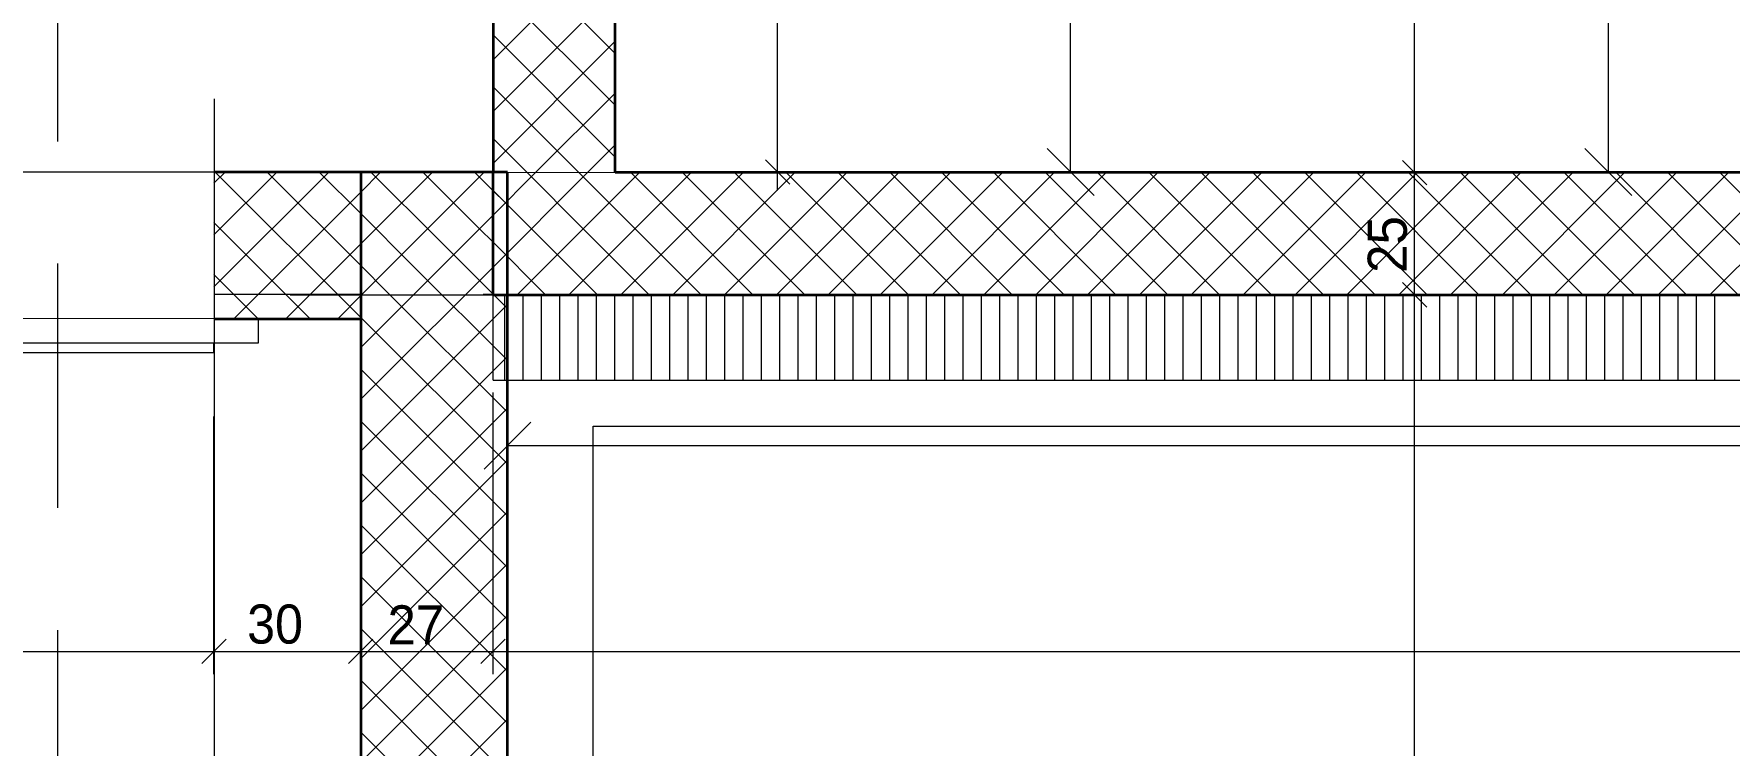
# Model space of a CAD drawing. Header units: millimetres. Extents: x -3497 to 2618, y -1809 to 2456.
# Drawn here: x -2502 to -2155.3, y 648.7 to 794.2 of the extents above; entities that cross this region are included whole.
import ezdxf
from ezdxf.enums import TextEntityAlignment as Align

# ---------------------------------------------------------------- set-up
doc = ezdxf.new("R2010")
doc.units = ezdxf.units.MM
doc.header["$LTSCALE"] = 100
doc.linetypes.add('HIDDENX2', pattern=[0.75, 0.5, -0.25])
for name, color, linetype, true_color in [('10-0.05 Solid', 1, 'Continuous', 0xff0000), ('10-0.10 Punktlinie', 9, 'Continuous', 0x808080), ('10-0.13 Solid', 7, 'Continuous', 0x000000), ('10-0.18 Solid', 9, 'Continuous', 0x808080), ('20-(100) Aussenwände', 7, 'Continuous', 0xc0c0c0), ('20-Beton', 9, 'Continuous', 0x808080), ('30-Text', 7, 'Continuous', 0xff8000), ('50-Sanitärapparate', 6, 'Continuous', 0xff00ff), ('50-Türen&Fenster', 9, 'Continuous', 0x808080)]:
    doc.layers.add(name, color=color, linetype=linetype, true_color=true_color)
doc.layers.add('10-0.05 Strichpunkt', color=7, linetype='Continuous')
doc.layers.add('10-0.25 Solid', color=7, linetype='Continuous')
doc.styles.add('Arial', font='arial.ttf')
doc.dimstyles.new('ISO-25', dxfattribs={"dimtxt": 2.5, "dimasz": 2.5, "dimexe": 1.25, "dimexo": 0.625, "dimtad": 1, "dimtxsty": 'Standard', "dimcen": 2.5, "dimadec": 0, "dimazin": 0, "dimtfac": 1, "dimtmove": 0, "dimatfit": 3, "dimfxl": 0, "dimarcsym": 0})

# ---------------------------------------------------------------- blocks, each defined once
blk = doc.blocks.new('*D309')
at = {"layer": '10-0.05 Strichpunkt', "color": 6, "linetype": 'Continuous', "lineweight": 13, "true_color": 0xff00ff}
for p, q in [((-2184.8, 947.68), (-2175.2, 938.08)), ((-2286.15, 942.88), (-2173.14, 942.88)), ((-2180, 765.96), (-2180, 942.88)), ((-2175.2, 761.16), (-2184.8, 770.76)), ((-2175.68, 765.96), (-2186.86, 765.96))]:
    blk.add_line(p, q, dxfattribs=at)
at = {"layer": '10-0.05 Strichpunkt', "color": 6, "linetype": 'Continuous', "lineweight": 13, "true_color": 0xff00ff, "style": 'Arial', "width": 1.060137}
blk.add_text('177', height=12, rotation=90, dxfattribs=at).set_placement((-2185, 839.61), (-2185, 869.23), align=Align.FIT)
blk = doc.blocks.new('_Oblique')
at = {"color": 0, "linetype": 'ByBlock', "lineweight": -2}
blk.add_line((-0.5, -0.5), (0.5, 0.5), dxfattribs=at)
blk = doc.blocks.new('*D310')
at = {"layer": '10-0.05 Strichpunkt', "color": 6, "linetype": 'Continuous', "lineweight": 13, "true_color": 0xff00ff}
for p, q in [((-2294.8, 883.1), (-2285.2, 873.5)), ((-2268.44, 878.3), (-2296.86, 878.3)), ((-2290, 765.96), (-2290, 878.3)), ((-2285.2, 761.16), (-2294.8, 770.76)), ((-2266.19, 765.96), (-2296.86, 765.96))]:
    blk.add_line(p, q, dxfattribs=at)
at = {"layer": '10-0.05 Strichpunkt', "color": 6, "linetype": 'Continuous', "lineweight": 13, "true_color": 0xff00ff, "style": 'Arial', "width": 1.060137}
blk.add_text('112', height=12, rotation=90, dxfattribs=at).set_placement((-2295, 807.32), (-2295, 836.94), align=Align.FIT)
blk = doc.blocks.new('*D381')
at = {"layer": '10-0.05 Strichpunkt', "color": 6, "linetype": 'Continuous', "lineweight": 13, "true_color": 0xff00ff}
for p, q in [((-2409.97, 705.2), (-2400.37, 714.8)), ((-1670.3, 714.8), (-1679.9, 705.2)), ((-1675.1, 693.87), (-1675.1, 716.86)), ((-2405.17, 713.87), (-2405.17, 703.14)), ((-2405.17, 710), (-1675.1, 710))]:
    blk.add_line(p, q, dxfattribs=at)
at = {"layer": '10-0.05 Strichpunkt', "color": 6, "linetype": 'Continuous', "lineweight": 13, "true_color": 0xff00ff, "style": 'Arial', "width": 1.060137}
blk.add_text('730', height=12, dxfattribs=at).set_placement((-2054.94, 715), (-2025.33, 715), align=Align.FIT)
blk = doc.blocks.new('*X473')
at = {"layer": '10-0.05 Solid', "color": 18, "linetype": 'Continuous', "lineweight": 13, "true_color": 0x000000}
for p, q in [((-2408.13, 1107.15), (-2384.3, 1130.98)), ((-2408.13, 1117.76), (-2394.91, 1130.98)), ((-2408.13, 1128.36), (-2405.51, 1130.98)), ((-2383.13, 1108.43), (-2405.68, 1130.98)), ((-2383.13, 1119.03), (-2395.07, 1130.98)), ((-2383.13, 1129.64), (-2384.46, 1130.98)), ((-2383.13, 1097.82), (-2408.13, 1122.82)), ((-2408.13, 1096.54), (-2383.13, 1121.54)), ((-2383.13, 1087.21), (-2408.13, 1112.21)), ((-2408.13, 1085.94), (-2383.13, 1110.94)), ((-2383.13, 1076.61), (-2408.13, 1101.61)), ((-2408.13, 1075.33), (-2383.13, 1100.33)), ((-2383.13, 1066), (-2408.13, 1091)), ((-2408.13, 1064.72), (-2383.13, 1089.72)), ((-2383.13, 1055.39), (-2408.13, 1080.39)), ((-2408.13, 1054.12), (-2383.13, 1079.12)), ((-2383.13, 1044.79), (-2408.13, 1069.79)), ((-2408.13, 1043.51), (-2383.13, 1068.51)), ((-2383.13, 1034.18), (-2408.13, 1059.18)), ((-2408.13, 1032.9), (-2383.13, 1057.9)), ((-2383.13, 1023.57), (-2408.13, 1048.57)), ((-2408.13, 1022.3), (-2383.13, 1047.3)), ((-2383.13, 1012.97), (-2408.13, 1037.97)), ((-2408.13, 1011.69), (-2383.13, 1036.69)), ((-2383.13, 1002.36), (-2408.13, 1027.36)), ((-2408.13, 1001.08), (-2383.13, 1026.08)), ((-2383.13, 991.75), (-2408.13, 1016.75)), ((-2408.13, 990.48), (-2383.13, 1015.48)), ((-2383.13, 981.15), (-2408.13, 1006.15)), ((-2408.13, 979.87), (-2383.13, 1004.87)), ((-2383.13, 970.54), (-2408.13, 995.54)), ((-2408.13, 969.26), (-2383.13, 994.26)), ((-2383.13, 959.93), (-2408.13, 984.93)), ((-2408.13, 958.66), (-2383.13, 983.66)), ((-2383.13, 949.33), (-2408.13, 974.33)), ((-2408.13, 948.05), (-2383.13, 973.05)), ((-2383.13, 938.72), (-2408.13, 963.72)), ((-2408.13, 937.44), (-2383.13, 962.44)), ((-2383.13, 928.11), (-2408.13, 953.11)), ((-2408.13, 926.84), (-2383.13, 951.84)), ((-2383.13, 917.51), (-2408.13, 942.51)), ((-2408.13, 916.23), (-2383.13, 941.23)), ((-2383.13, 906.9), (-2408.13, 931.9)), ((-2408.13, 905.63), (-2383.13, 930.63)), ((-2383.13, 896.29), (-2408.13, 921.29)), ((-2408.13, 895.02), (-2383.13, 920.02)), ((-2383.13, 885.69), (-2408.13, 910.69)), ((-2408.13, 884.41), (-2383.13, 909.41)), ((-2383.13, 875.08), (-2408.13, 900.08)), ((-2408.13, 873.81), (-2383.13, 898.81)), ((-2383.13, 864.47), (-2408.13, 889.47)), ((-2408.13, 863.2), (-2383.13, 888.2)), ((-2383.13, 853.87), (-2408.13, 878.87)), ((-2408.13, 852.59), (-2383.13, 877.59)), ((-2383.13, 843.26), (-2408.13, 868.26)), ((-2408.13, 841.99), (-2383.13, 866.99)), ((-2383.13, 832.65), (-2408.13, 857.65)), ((-2408.13, 831.38), (-2383.13, 856.38)), ((-2383.13, 822.05), (-2408.13, 847.05)), ((-2408.13, 820.77), (-2383.13, 845.77)), ((-2383.13, 811.44), (-2408.13, 836.44)), ((-2408.13, 810.17), (-2383.13, 835.17)), ((-2383.13, 800.83), (-2408.13, 825.83)), ((-2408.13, 799.56), (-2383.13, 824.56)), ((-2383.13, 790.23), (-2408.13, 815.23)), ((-2408.13, 788.95), (-2383.13, 813.95)), ((-2383.13, 779.62), (-2408.13, 804.62)), ((-2408.13, 778.35), (-2383.13, 803.35)), ((-2383.13, 769.02), (-2408.13, 794.02)), ((-2408.13, 767.74), (-2383.13, 792.74)), ((-2390.57, 765.85), (-2408.13, 783.41)), ((-2399.41, 765.85), (-2383.13, 782.13)), ((-2401.18, 765.85), (-2408.13, 772.8)), ((-2388.8, 765.85), (-2383.13, 771.53))]:
    blk.add_line(p, q, dxfattribs=at)
blk = doc.blocks.new('*X523')
at = {"layer": '10-0.05 Solid', "color": 18, "linetype": 'Continuous', "lineweight": 13, "true_color": 0x000000}
for p, q in [((-2405.7, 727.47), (-2405.7, 740.85)), ((-2401.95, 733.85), (-2401.95, 740.85)), ((-2398.2, 740.22), (-2398.2, 740.85))]:
    blk.add_line(p, q, dxfattribs=at)
blk = doc.blocks.new('*X524')
at = {"layer": '10-0.05 Solid', "color": 18, "linetype": 'Continuous', "lineweight": 13, "true_color": 0x000000}
for p, q in [((-2408.13, 746.53), (-2388.8, 765.85)), ((-2408.13, 757.13), (-2399.41, 765.85)), ((-2389.81, 754.49), (-2401.18, 765.85)), ((-2385.88, 761.17), (-2390.57, 765.85)), ((-2393.74, 747.81), (-2408.13, 762.2)), ((-2403.19, 740.85), (-2390.18, 753.87)), ((-2397.67, 741.13), (-2408.13, 751.59)), ((-2408, 740.85), (-2408.13, 740.98))]:
    blk.add_line(p, q, dxfattribs=at)
blk = doc.blocks.new('*X525')
at = {"layer": '10-0.05 Solid', "color": 18, "linetype": 'Continuous', "lineweight": 13, "true_color": 0x000000}
for p, q in [((-2398.2, 723.35), (-2398.2, 740.22)), ((-2394.45, 723.35), (-2394.45, 740.85)), ((-2390.7, 723.35), (-2390.7, 740.85)), ((-2386.95, 723.35), (-2386.95, 740.85)), ((-2383.2, 723.35), (-2383.2, 740.85)), ((-2379.45, 723.35), (-2379.45, 740.85)), ((-2375.7, 723.35), (-2375.7, 740.85)), ((-2371.95, 723.35), (-2371.95, 740.85)), ((-2368.2, 723.35), (-2368.2, 740.85)), ((-2364.45, 723.35), (-2364.45, 740.85)), ((-2360.7, 723.35), (-2360.7, 740.85)), ((-2356.95, 723.35), (-2356.95, 740.85)), ((-2353.2, 723.35), (-2353.2, 740.85)), ((-2349.45, 723.35), (-2349.45, 740.85)), ((-2345.7, 723.35), (-2345.7, 740.85)), ((-2341.95, 723.35), (-2341.95, 740.85)), ((-2338.2, 723.35), (-2338.2, 740.85)), ((-2334.45, 723.35), (-2334.45, 740.85)), ((-2330.7, 723.35), (-2330.7, 740.85)), ((-2326.95, 723.35), (-2326.95, 740.85)), ((-2323.2, 723.35), (-2323.2, 740.85)), ((-2319.45, 723.35), (-2319.45, 740.85)), ((-2315.7, 723.35), (-2315.7, 740.85)), ((-2311.95, 723.35), (-2311.95, 740.85)), ((-2308.2, 723.35), (-2308.2, 740.85)), ((-2304.45, 723.35), (-2304.45, 740.85)), ((-2300.7, 723.35), (-2300.7, 740.85)), ((-2296.95, 723.35), (-2296.95, 740.85)), ((-2293.2, 723.35), (-2293.2, 740.85)), ((-2289.45, 723.35), (-2289.45, 740.85)), ((-2285.7, 723.35), (-2285.7, 740.85)), ((-2281.95, 723.35), (-2281.95, 740.85)), ((-2278.2, 723.35), (-2278.2, 740.85)), ((-2274.45, 723.35), (-2274.45, 740.85)), ((-2270.7, 723.35), (-2270.7, 740.85)), ((-2266.95, 723.35), (-2266.95, 740.85)), ((-2263.2, 723.35), (-2263.2, 740.85)), ((-2259.45, 723.35), (-2259.45, 740.85)), ((-2255.7, 723.35), (-2255.7, 740.85)), ((-2251.95, 723.35), (-2251.95, 740.85)), ((-2248.2, 723.35), (-2248.2, 740.85)), ((-2244.45, 723.35), (-2244.45, 740.85)), ((-2240.7, 723.35), (-2240.7, 740.85)), ((-2236.95, 723.35), (-2236.95, 740.85)), ((-2233.2, 723.35), (-2233.2, 740.85)), ((-2229.45, 723.35), (-2229.45, 740.85)), ((-2225.7, 723.35), (-2225.7, 740.85)), ((-2221.95, 723.35), (-2221.95, 740.85)), ((-2218.2, 723.35), (-2218.2, 740.85)), ((-2214.45, 723.35), (-2214.45, 740.85)), ((-2210.7, 723.35), (-2210.7, 740.85)), ((-2206.95, 723.35), (-2206.95, 740.85)), ((-2203.2, 723.35), (-2203.2, 740.85)), ((-2199.45, 723.35), (-2199.45, 740.85)), ((-2195.7, 723.35), (-2195.7, 740.85)), ((-2191.95, 723.35), (-2191.95, 740.85)), ((-2188.2, 723.35), (-2188.2, 740.85)), ((-2184.45, 723.35), (-2184.45, 740.85)), ((-2180.7, 723.35), (-2180.7, 740.85)), ((-2176.95, 723.35), (-2176.95, 740.85)), ((-2173.2, 723.35), (-2173.2, 740.85)), ((-2169.45, 723.35), (-2169.45, 740.85)), ((-2165.7, 723.35), (-2165.7, 740.85)), ((-2161.95, 723.35), (-2161.95, 740.85)), ((-2158.2, 723.35), (-2158.2, 740.85)), ((-2401.95, 723.35), (-2401.95, 733.85)), ((-2405.7, 723.35), (-2405.7, 727.47))]:
    blk.add_line(p, q, dxfattribs=at)
blk = doc.blocks.new('*X527')
at = {"layer": '10-0.05 Solid', "color": 18, "linetype": 'Continuous', "lineweight": 13, "true_color": 0x000000}
for p, q in [((-2390.18, 753.87), (-2383.13, 760.92)), ((-2383.13, 758.41), (-2385.88, 761.17)), ((-2383.13, 747.8), (-2389.81, 754.49)), ((-2392.59, 740.85), (-2383.13, 750.31)), ((-2386.79, 740.85), (-2393.74, 747.81)), ((-2397.39, 740.85), (-2397.67, 741.13))]:
    blk.add_line(p, q, dxfattribs=at)
blk = doc.blocks.new('*X528')
at = {"layer": '10-0.05 Solid', "color": 18, "linetype": 'Continuous', "lineweight": 13, "true_color": 0x000000}
for p, q in [((-2383.13, 750.31), (-2367.59, 765.85)), ((-2383.13, 760.92), (-2378.19, 765.85)), ((-2381.98, 740.85), (-2356.98, 765.85)), ((-2354.97, 740.85), (-2379.97, 765.85)), ((-2371.37, 740.85), (-2346.37, 765.85)), ((-2344.36, 740.85), (-2369.36, 765.85)), ((-2360.77, 740.85), (-2335.77, 765.85)), ((-2333.75, 740.85), (-2358.75, 765.85)), ((-2350.16, 740.85), (-2325.16, 765.85)), ((-2323.15, 740.85), (-2348.15, 765.85)), ((-2339.55, 740.85), (-2314.55, 765.85)), ((-2312.54, 740.85), (-2337.54, 765.85)), ((-2328.95, 740.85), (-2303.95, 765.85)), ((-2301.93, 740.85), (-2326.93, 765.85)), ((-2318.34, 740.85), (-2293.34, 765.85)), ((-2291.33, 740.85), (-2316.33, 765.85)), ((-2307.73, 740.85), (-2282.73, 765.85)), ((-2280.72, 740.85), (-2305.72, 765.85)), ((-2297.13, 740.85), (-2272.13, 765.85)), ((-2270.11, 740.85), (-2295.11, 765.85)), ((-2286.52, 740.85), (-2261.52, 765.85)), ((-2259.51, 740.85), (-2284.51, 765.85)), ((-2275.91, 740.85), (-2250.91, 765.85)), ((-2248.9, 740.85), (-2273.9, 765.85)), ((-2265.31, 740.85), (-2240.31, 765.85)), ((-2238.29, 740.85), (-2263.29, 765.85)), ((-2254.7, 740.85), (-2229.7, 765.85)), ((-2227.69, 740.85), (-2252.69, 765.85)), ((-2244.09, 740.85), (-2219.09, 765.85)), ((-2217.08, 740.85), (-2242.08, 765.85)), ((-2233.49, 740.85), (-2208.49, 765.85)), ((-2206.47, 740.85), (-2231.47, 765.85)), ((-2222.88, 740.85), (-2197.88, 765.85)), ((-2195.87, 740.85), (-2220.87, 765.85)), ((-2212.28, 740.85), (-2187.28, 765.85)), ((-2185.26, 740.85), (-2210.26, 765.85)), ((-2201.67, 740.85), (-2176.67, 765.85)), ((-2174.65, 740.85), (-2199.65, 765.85)), ((-2191.06, 740.85), (-2166.06, 765.85)), ((-2164.05, 740.85), (-2189.05, 765.85)), ((-2180.46, 740.85), (-2155.46, 765.85)), ((-2153.44, 740.85), (-2178.44, 765.85)), ((-2169.85, 740.85), (-2144.85, 765.85)), ((-2142.83, 740.85), (-2167.83, 765.85)), ((-2159.24, 740.85), (-2134.24, 765.85)), ((-2132.23, 740.85), (-2157.23, 765.85)), ((-2365.57, 740.85), (-2383.13, 758.41)), ((-2376.18, 740.85), (-2383.13, 747.8))]:
    blk.add_line(p, q, dxfattribs=at)
blk = doc.blocks.new('*X554')
at = {"layer": '10-0.05 Solid', "color": 18, "linetype": 'Continuous', "lineweight": 13, "true_color": 0x000000}
for p, q in [((-2435.2, 740.67), (-2409.91, 765.96)), ((-2435.2, 751.28), (-2420.51, 765.96)), ((-2435.2, 761.88), (-2431.12, 765.96)), ((-2419.15, 752.01), (-2433.11, 765.96)), ((-2413.85, 757.31), (-2422.5, 765.96)), ((-2408.55, 762.61), (-2411.89, 765.96)), ((-2424.46, 746.7), (-2435.2, 757.45)), ((-2429.76, 741.4), (-2435.2, 746.84)), ((-2435.06, 736.1), (-2435.2, 736.23))]:
    blk.add_line(p, q, dxfattribs=at)
blk = doc.blocks.new('*X555')
at = {"layer": '10-0.05 Solid', "color": 18, "linetype": 'Continuous', "lineweight": 13, "true_color": 0x000000}
for p, q in [((-2435.2, 730.06), (-2405.2, 760.06)), ((-2405.2, 759.26), (-2408.55, 762.61)), ((-2405.2, 748.66), (-2413.85, 757.31)), ((-2435.2, 719.46), (-2405.2, 749.46)), ((-2405.2, 738.05), (-2419.15, 752.01)), ((-2405.2, 727.44), (-2424.46, 746.7)), ((-2435.2, 708.85), (-2405.2, 738.85)), ((-2405.2, 716.84), (-2429.76, 741.4)), ((-2405.2, 706.23), (-2435.06, 736.1)), ((-2435.2, 698.24), (-2405.2, 728.24)), ((-2405.2, 695.63), (-2435.2, 725.63)), ((-2435.2, 687.64), (-2405.2, 717.64)), ((-2405.2, 685.02), (-2435.2, 715.02)), ((-2435.2, 677.03), (-2405.2, 707.03)), ((-2405.2, 674.41), (-2435.2, 704.41)), ((-2435.2, 666.42), (-2405.2, 696.42)), ((-2405.2, 663.81), (-2435.2, 693.81)), ((-2435.2, 655.82), (-2405.2, 685.82)), ((-2405.2, 653.2), (-2435.2, 683.2)), ((-2435.2, 645.21), (-2405.2, 675.21)), ((-2405.2, 642.59), (-2435.2, 672.59)), ((-2435.2, 634.6), (-2405.2, 664.6)), ((-2405.2, 631.99), (-2435.2, 661.99)), ((-2435.2, 624), (-2405.2, 654)), ((-2405.2, 621.38), (-2435.2, 651.38))]:
    blk.add_line(p, q, dxfattribs=at)
blk = doc.blocks.new('*X632')
at = {"layer": '10-0.05 Solid', "color": 18, "linetype": 'Continuous', "lineweight": 13, "true_color": 0x000000}
for p, q in [((-2465.2, 742.49), (-2441.72, 765.96)), ((-2465.2, 753.1), (-2452.33, 765.96)), ((-2465.2, 763.7), (-2462.94, 765.96)), ((-2435.2, 736.23), (-2464.93, 765.96)), ((-2435.2, 746.84), (-2454.32, 765.96)), ((-2435.2, 757.45), (-2443.71, 765.96)), ((-2461.12, 735.96), (-2435.2, 761.88)), ((-2445.53, 735.96), (-2465.2, 755.62)), ((-2450.51, 735.96), (-2435.2, 751.28)), ((-2456.14, 735.96), (-2465.2, 745.02)), ((-2439.9, 735.96), (-2435.2, 740.67))]:
    blk.add_line(p, q, dxfattribs=at)
blk = doc.blocks.new('AnonymMegaMac_nNn0797')
at = {"layer": '20-Beton', "color": 8, "linetype": 'Continuous', "lineweight": 13, "true_color": 0x808080}
for p, q in [((-2349.92, 765.96), (-2349.92, 1155.98)), ((-2352.42, 768.46), (-2347.42, 763.46)), ((-2345.24, 765.96), (-2369.92, 765.96)), ((-2349.92, 762.21), (-2349.92, 765.96))]:
    blk.add_line(p, q, dxfattribs=at)
blk = doc.blocks.new('AnonymMegaMac_nNn0976')
at = {"layer": '20-Beton', "color": 8, "linetype": 'Continuous', "lineweight": 13, "true_color": 0x808080}
blk.add_line((-2074.12, 740.84), (-2378.13, 740.85), dxfattribs=at)
blk = doc.blocks.new('AnonymMegaMac_nNn0977')
at = {"layer": '20-Beton', "color": 8, "linetype": 'Continuous', "lineweight": 13, "true_color": 0x808080}
blk.add_line((-2074.12, 765.84), (-2353.13, 765.85), dxfattribs=at)
blk = doc.blocks.new('AnonymMegaMac_nNn0986')
at = {"layer": '20-Beton', "color": 8, "linetype": 'Continuous', "lineweight": 13, "true_color": 0x808080}
for p, q in [((-2465.2, 663.2), (-2465.2, 715.96)), ((-2462.7, 670.39), (-2467.7, 665.39)), ((-2565.2, 667.89), (-2465.2, 667.89)), ((-2465.2, 667.89), (-2435.2, 667.89))]:
    blk.add_line(p, q, dxfattribs=at)
blk = doc.blocks.new('AnonymMegaMac_nNn0987')
at = {"layer": '20-Beton', "color": 8, "linetype": 'Continuous', "lineweight": 13, "true_color": 0x808080}
for p, q in [((-2435.2, 663.2), (-2435.2, 715.96)), ((-2462.7, 670.39), (-2467.7, 665.39)), ((-2432.7, 670.39), (-2437.7, 665.39)), ((-2465.2, 667.89), (-2435.2, 667.89))]:
    blk.add_line(p, q, dxfattribs=at)
at = {"layer": '20-Beton', "color": 8, "linetype": 'Continuous', "lineweight": 18, "true_color": 0x808080, "style": 'Arial', "width": 0.918814}
blk.add_text('30', height=8, rotation=359.9982, dxfattribs=at).set_placement((-2458.42, 669.48), (-2447.01, 669.48), align=Align.FIT)
blk = doc.blocks.new('AnonymMegaMac_nNn0988')
at = {"layer": '20-Beton', "color": 8, "linetype": 'Continuous', "lineweight": 13, "true_color": 0x808080}
for p, q in [((-2435.2, 663.2), (-2435.2, 715.96)), ((-2432.7, 670.39), (-2437.7, 665.39)), ((-2405.63, 670.39), (-2410.63, 665.39)), ((-2465.2, 667.89), (-2435.2, 667.89)), ((-2435.2, 667.89), (-2408.13, 667.89))]:
    blk.add_line(p, q, dxfattribs=at)
at = {"layer": '20-Beton', "color": 8, "linetype": 'Continuous', "lineweight": 18, "true_color": 0x808080, "style": 'Arial', "width": 0.932345}
blk.add_text('27', height=8, rotation=359.9982, dxfattribs=at).set_placement((-2429.7, 669.31), (-2418.13, 669.31), align=Align.FIT)
blk = doc.blocks.new('AnonymMegaMac_nNn0989')
at = {"layer": '20-Beton', "color": 8, "linetype": 'Continuous', "lineweight": 13, "true_color": 0x808080}
for p, q in [((-2408.13, 663.2), (-2408.13, 720.85)), ((-2405.63, 670.39), (-2410.63, 665.39)), ((-2435.2, 667.89), (-2408.13, 667.89)), ((-2408.13, 667.89), (-1235.15, 667.85))]:
    blk.add_line(p, q, dxfattribs=at)
blk = doc.blocks.new('AnonymMegaMac_nNn01176')
at = {"layer": '20-Beton', "color": 8, "linetype": 'Continuous', "lineweight": 13, "true_color": 0x808080}
for p, q in [((-2222.14, 743.35), (-2217.14, 738.35)), ((-2214.95, 740.85), (-2224.33, 740.85)), ((-2219.64, -1003.04), (-2219.64, 740.85))]:
    blk.add_line(p, q, dxfattribs=at)
blk = doc.blocks.new('AnonymMegaMac_nNn01177')
at = {"layer": '20-Beton', "color": 8, "linetype": 'Continuous', "lineweight": 13, "true_color": 0x808080}
for p, q in [((-2222.14, 768.35), (-2217.14, 763.35)), ((-2214.95, 765.85), (-2224.33, 765.85)), ((-2219.64, 740.85), (-2219.64, 765.85)), ((-2222.14, 743.35), (-2217.14, 738.35)), ((-2214.95, 740.85), (-2224.33, 740.85))]:
    blk.add_line(p, q, dxfattribs=at)
at = {"layer": '20-Beton', "color": 8, "linetype": 'Continuous', "lineweight": 18, "true_color": 0x808080, "style": 'Arial', "width": 0.9375}
blk.add_text('25', height=8, rotation=90, dxfattribs=at).set_placement((-2221.23, 745.32), (-2221.23, 756.96), align=Align.FIT)
blk = doc.blocks.new('AnonymMegaMac_nNn01178')
at = {"layer": '20-Beton', "color": 8, "linetype": 'Continuous', "lineweight": 13, "true_color": 0x808080}
for p, q in [((-2214.95, 1130.98), (-2224.33, 1130.98)), ((-2222.14, 1133.48), (-2217.14, 1128.48)), ((-2219.64, 765.85), (-2219.64, 1130.98)), ((-2222.14, 768.35), (-2217.14, 763.35)), ((-2214.95, 765.85), (-2224.33, 765.85))]:
    blk.add_line(p, q, dxfattribs=at)
at = {"layer": '20-Beton', "color": 8, "linetype": 'Continuous', "lineweight": 18, "true_color": 0x808080, "style": 'Arial', "width": 0.957658}
blk.add_text('3.65', height=8, rotation=90, dxfattribs=at).set_placement((-2221.23, 934.48), (-2221.23, 955.29), align=Align.FIT)

msp = doc.modelspace()

# ---------------------------------------------------------------- linework, layer by layer
at = {"layer": '10-0.10 Punktlinie', "color": 8, "linetype": 'Continuous', "lineweight": 13, "true_color": 0x808080}
msp.add_lwpolyline([(-2383.13, 765.85), (-1600.16, 765.96), (-1600.16, 1130.98), (-2383.13, 1130.98)], close=True, dxfattribs=at)
for points in [[(-2435.2, 765.96), (-2383.13, 765.85), (-1260.15, 765.96)], [(-2435.2, 390.93), (-2435.2, 765.96)]]:
    msp.add_lwpolyline(points, dxfattribs=at)
at = {"layer": '10-0.13 Solid', "color": 18, "linetype": 'HIDDENX2', "lineweight": 13, "true_color": 0x000000}
for p, q in [((-2497.17, 397.24), (-2497.15, 1262.97)), ((-2465.17, 1230.96), (-2465.15, 428.46))]:
    msp.add_line(p, q, dxfattribs=at)
at = {"layer": '10-0.18 Solid', "color": 8, "linetype": 'Continuous', "lineweight": 35, "true_color": 0x808080}
for p, q in [((-2435.2, 765.96), (-2435.2, 735.96)), ((-2435.2, 765.96), (-2435.2, 735.96)), ((-2408.13, 740.85), (-2397.83, 740.85)), ((-2397.83, 740.85), (-2383.13, 740.85)), ((-2383.13, 740.85), (-1260.15, 740.85))]:
    msp.add_line(p, q, dxfattribs=at)
at = {"layer": '10-0.25 Solid', "color": 8, "linetype": 'Continuous', "lineweight": 13, "true_color": 0x808080}
msp.add_lwpolyline([(-1887.66, 413.97), (-2387.66, 413.97), (-2387.66, 713.97), (-1887.66, 713.97)], close=True, dxfattribs=at)
at = {"layer": '20-(100) Aussenwände', "color": 8, "linetype": 'Continuous', "lineweight": 13, "true_color": 0x808080}
for p, q in [((-2465.2, 765.96), (-2565.2, 765.97)), ((-2465.2, 735.96), (-2565.2, 735.97)), ((-2456.2, 735.96), (-2456.2, 732.96)), ((-2456.2, 732.96), (-2456.2, 730.96)), ((-2456.2, 730.96), (-2574.2, 730.97)), ((-2465.2, 728.96), (-2565.2, 728.97)), ((-2465.2, 728.96), (-2465.2, 730.96))]:
    msp.add_line(p, q, dxfattribs=at)
at = {"layer": '30-Text', "color": 18, "linetype": 'HIDDENX2', "lineweight": 13, "true_color": 0x000000}
msp.add_lwpolyline([(-1235.15, 740.85), (-2465.15, 740.93), (-2465.15, 428.46)], dxfattribs=at)
at = {"layer": '50-Sanitärapparate', "color": 8, "linetype": 'Continuous', "lineweight": 13, "true_color": 0x808080}
msp.add_lwpolyline([(-2449.65, 740.85), (-2111.63, 740.85), (-2111.63, 740.89), (-1235.15, 740.89)], dxfattribs=at)
msp.add_lwpolyline([(-2449.65, 740.85), (-2111.63, 740.85), (-2111.63, 740.89), (-1235.15, 740.89)], dxfattribs=at)
msp.add_lwpolyline([(-2449.65, 740.85), (-2111.63, 740.85), (-2111.63, 740.89), (-1235.15, 740.89)], dxfattribs=at)
msp.add_lwpolyline([(-2449.65, 740.85), (-2111.63, 740.85), (-2111.63, 740.89), (-1235.15, 740.89)], dxfattribs=at)
msp.add_lwpolyline([(-2449.65, 740.85), (-2111.63, 740.85), (-2111.63, 740.89), (-1235.15, 740.89)], dxfattribs=at)
at = {"layer": '50-Türen&Fenster', "color": 8, "linetype": 'Continuous', "lineweight": 35, "true_color": 0x808080}
for points in [[(-2408.13, 1130.98), (-2408.13, 765.85)], [(-2383.13, 765.85), (-2383.13, 1130.98)], [(-2435.2, 765.96), (-2465.2, 765.96)], [(-2405.2, 765.96), (-2435.2, 765.96)], [(-2408.13, 740.85), (-2408.13, 765.85)], [(-2405.2, -154.04), (-2405.2, 765.96)], [(-1260.15, 765.85), (-2383.13, 765.85)], [(-2465.2, 735.96), (-2435.2, 735.96)], [(-2435.2, 735.96), (-2435.2, -154.04)]]:
    msp.add_lwpolyline(points, dxfattribs=at)
at = {"layer": '50-Türen&Fenster', "color": 8, "linetype": 'Continuous', "lineweight": 18, "true_color": 0x808080}
for points in [[(-2408.13, 723.35), (-2408.13, 740.85)], [(-2408.13, 723.35), (-1217.65, 723.35)]]:
    msp.add_lwpolyline(points, dxfattribs=at)

# ---------------------------------------------------------------- block references
for name in ['AnonymMegaMac_nNn0797', '*X473', 'AnonymMegaMac_nNn0977', 'AnonymMegaMac_nNn01178', 'AnonymMegaMac_nNn01177', '*X632', '*X554', '*X524', '*X528', 'AnonymMegaMac_nNn0976', '*X555', '*X527', 'AnonymMegaMac_nNn01176', '*X523', '*X525', 'AnonymMegaMac_nNn0989', 'AnonymMegaMac_nNn0986', 'AnonymMegaMac_nNn0987', 'AnonymMegaMac_nNn0988']:
    msp.add_blockref(name, (0, 0))

# ---------------------------------------------------------------- dimensions: what is measured, and where the dimension line sits
at = {"layer": '10-0.05 Strichpunkt', "color": 6, "linetype": 'Continuous', "lineweight": 13, "true_color": 0xff00ff}
for base, p1, p2, picture, middle in [((-2180, 942.88), (-2175.68, 765.96), (-2286.15, 942.88), '*D309', (-2191, 854.42)), ((-2290, 878.3), (-2266.19, 765.96), (-2268.44, 878.3), '*D310', (-2301, 822.13))]:
    dim = msp.add_linear_dim(base=base, p1=p1, p2=p2, angle=90, dimstyle='ISO-25', override={"dimtxt": 12, "dimasz": 12, "dimexe": 8.571429, "dimgap": 1.714286, "dimtad": 1, "dimjust": 0, "dimdec": 0, "dimzin": 8, "dimpost": '<>', "dimtxsty": 'Arial', "dimblk1": 'Oblique', "dimblk2": 'Oblique', "dimsah": 1, "dimclrd": 6, "dimclre": 6, "dimclrt": 6, "dimadec": 0}, dxfattribs=at)
    dim.commit()
    dim.dimension.update_dxf_attribs({"geometry": picture, "text_midpoint": middle, "text_rotation": 90})
dim = msp.add_linear_dim(base=(-1675.1, 710), p1=(-2405.17, 713.87), p2=(-1675.1, 693.87), dimstyle='ISO-25', override={"dimtxt": 12, "dimasz": 12, "dimexe": 8.571429, "dimgap": 1.714286, "dimtad": 1, "dimjust": 0, "dimdec": 0, "dimzin": 8, "dimpost": '<>', "dimtxsty": 'Arial', "dimblk1": 'Oblique', "dimblk2": 'Oblique', "dimsah": 1, "dimclrd": 6, "dimclre": 6, "dimclrt": 6, "dimadec": 0}, dxfattribs=at)
dim.commit()
dim.dimension.update_dxf_attribs({"geometry": '*D381', "text_midpoint": (-2040.14, 721)})

doc.saveas('drawing.dxf')
